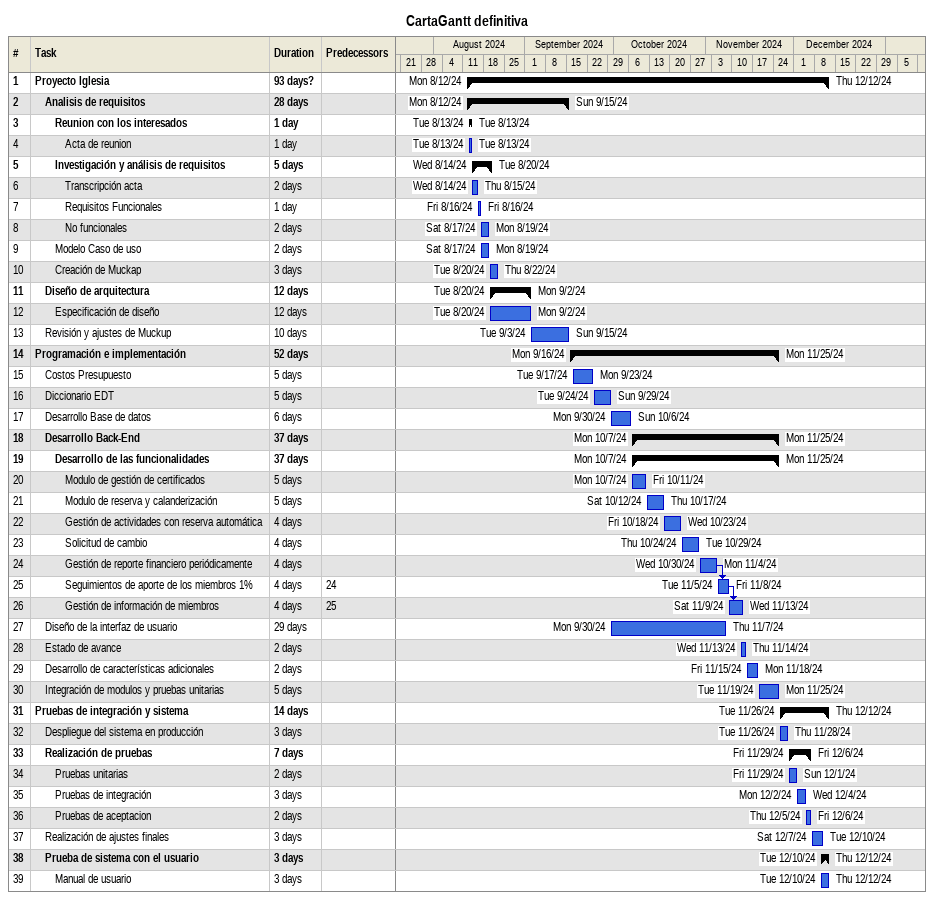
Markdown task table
CartaGantt definitiva

| ID | Level | Task | Duration | Start | Finish | Predecessors |
|---|---|---|---|---|---|---|
| 1 | 1 | **Proyecto Iglesia** | 93d? | 2024-08-12 | 2024-12-12 |  |
| 2 | 2 | **Analisis de requisitos** | 28d | 2024-08-12 | 2024-09-15 |  |
| 3 | 3 | **Reunion con los interesados** | 1d | 2024-08-13 | 2024-08-13 |  |
| 4 | 4 | Acta de reunion | 1d | 2024-08-13 | 2024-08-13 |  |
| 5 | 3 | **Investigación y análisis de requisitos** | 5d | 2024-08-14 | 2024-08-20 |  |
| 6 | 4 | Transcripción acta | 2d | 2024-08-14 | 2024-08-15 |  |
| 7 | 4 | Requisitos Funcionales | 1d | 2024-08-16 | 2024-08-16 |  |
| 8 | 4 | No funcionales | 2d | 2024-08-17 | 2024-08-19 |  |
| 9 | 3 | Modelo Caso de uso | 2d | 2024-08-17 | 2024-08-19 |  |
| 10 | 3 | Creación de Muckap | 3d | 2024-08-20 | 2024-08-22 |  |
| 11 | 2 | **Diseño de arquitectura** | 12d | 2024-08-20 | 2024-09-02 |  |
| 12 | 3 | Especificación de diseño | 12d | 2024-08-20 | 2024-09-02 |  |
| 13 | 2 | Revisión y ajustes de Muckup | 10d | 2024-09-03 | 2024-09-15 |  |
| 14 | 1 | **Programación e implementación** | 52d | 2024-09-16 | 2024-11-25 |  |
| 15 | 2 | Costos Presupuesto | 5d | 2024-09-17 | 2024-09-23 |  |
| 16 | 2 | Diccionario EDT | 5d | 2024-09-24 | 2024-09-29 |  |
| 17 | 2 | Desarrollo Base de datos | 6d | 2024-09-30 | 2024-10-06 |  |
| 18 | 2 | **Desarrollo Back-End** | 37d | 2024-10-07 | 2024-11-25 |  |
| 19 | 3 | **Desarrollo de las funcionalidades** | 37d | 2024-10-07 | 2024-11-25 |  |
| 20 | 4 | Modulo de gestión de certificados | 5d | 2024-10-07 | 2024-10-11 |  |
| 21 | 4 | Modulo de reserva y calanderización | 5d | 2024-10-12 | 2024-10-17 |  |
| 22 | 4 | Gestión de actividades con reserva automática | 4d | 2024-10-18 | 2024-10-23 |  |
| 23 | 4 | Solicitud de cambio | 4d | 2024-10-24 | 2024-10-29 |  |
| 24 | 4 | Gestión de reporte financiero periódicamente | 4d | 2024-10-30 | 2024-11-04 |  |
| 25 | 4 | Seguimientos de aporte de los miembros 1% | 4d | 2024-11-05 | 2024-11-08 | 24 |
| 26 | 4 | Gestión de información de miembros | 4d | 2024-11-09 | 2024-11-13 | 25 |
| 27 | 2 | Diseño de la interfaz de usuario | 29d | 2024-09-30 | 2024-11-07 |  |
| 28 | 2 | Estado de avance | 2d | 2024-11-13 | 2024-11-14 |  |
| 29 | 2 | Desarrollo de características adicionales | 2d | 2024-11-15 | 2024-11-18 |  |
| 30 | 2 | Integración de modulos y pruebas unitarias | 5d | 2024-11-19 | 2024-11-25 |  |
| 31 | 1 | **Pruebas de integración y sistema** | 14d | 2024-11-26 | 2024-12-12 |  |
| 32 | 2 | Despliegue del sistema en producción | 3d | 2024-11-26 | 2024-11-28 |  |
| 33 | 2 | **Realización de pruebas** | 7d | 2024-11-29 | 2024-12-06 |  |
| 34 | 3 | Pruebas unitarias | 2d | 2024-11-29 | 2024-12-01 |  |
| 35 | 3 | Pruebas de integración | 3d | 2024-12-02 | 2024-12-04 |  |
| 36 | 3 | Pruebas de aceptacion | 2d | 2024-12-05 | 2024-12-06 |  |
| 37 | 2 | Realización de ajustes finales | 3d | 2024-12-07 | 2024-12-10 |  |
| 38 | 2 | **Prueba de sistema con el usuario** | 3d | 2024-12-10 | 2024-12-12 |  |
| 39 | 3 | Manual de usuario | 3d | 2024-12-10 | 2024-12-12 |  |
